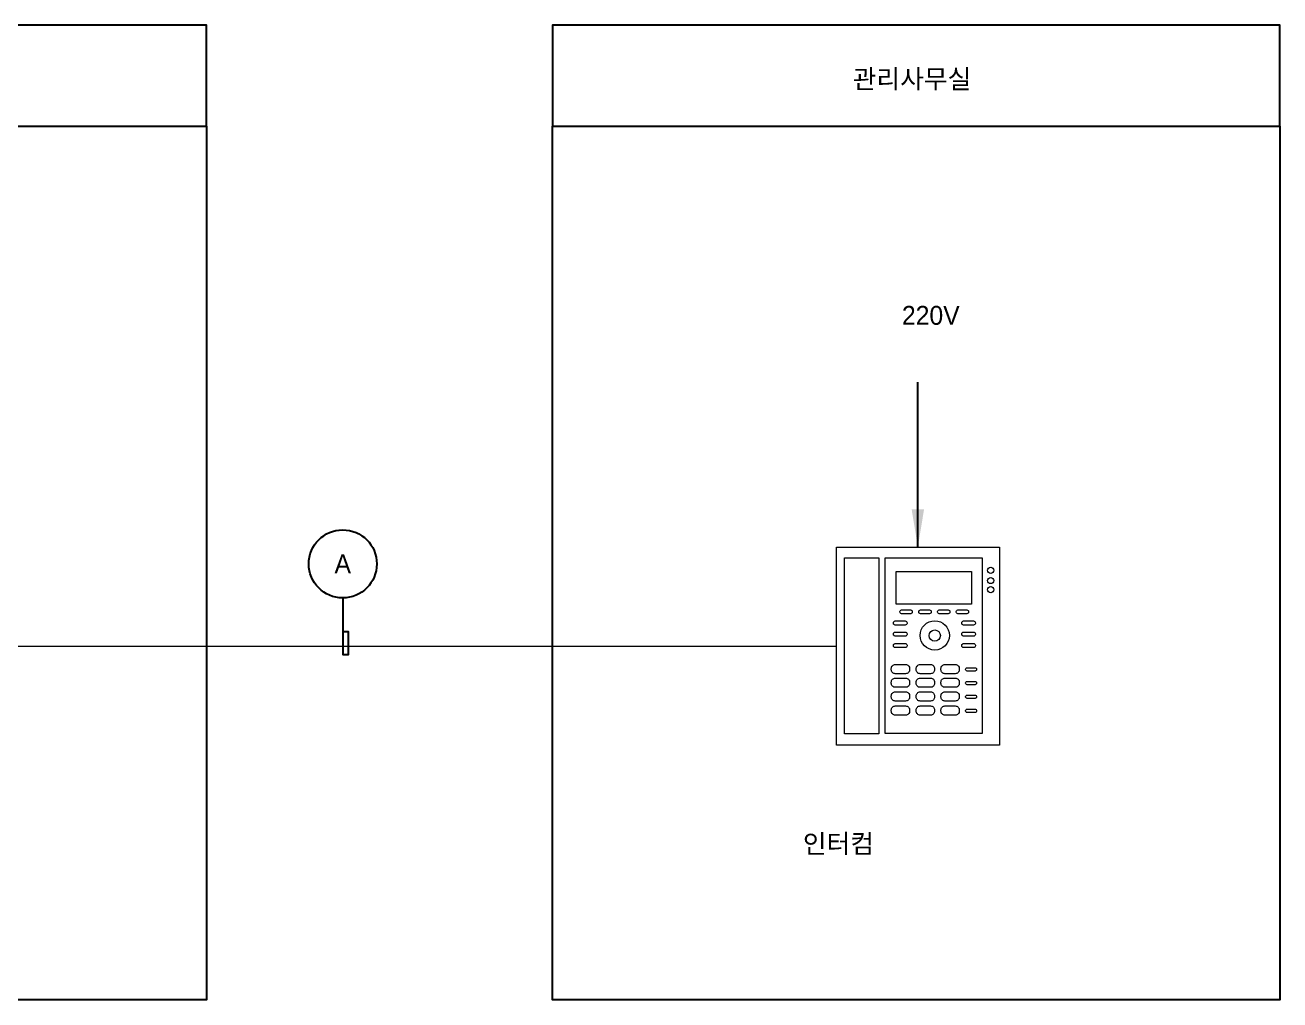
# Model space of a CAD drawing. Header units: millimetres. Extents: x 423257 to 751317, y -351975 to -271940.
# Drawn here: x 576633 to 601529, y -303313 to -283964 of the extents above; entities that cross this region are included whole.
import ezdxf
from ezdxf.enums import TextEntityAlignment as Align

# ---------------------------------------------------------------- set-up
doc = ezdxf.new("R2010")
doc.units = ezdxf.units.MM
doc.header["$LTSCALE"] = 150
for name, color, linetype in [('-----20 General Symbol', 3, 'Continuous'), ('-----29 Cable Schedule', 1, 'Continuous'), ('-----29 Indicator', 1, 'Continuous'), ('-----30 Text', 2, 'Continuous')]:
    doc.layers.add(name, color=color, linetype=linetype)
doc.layers.add('4', color=4, linetype='Continuous', lineweight=0)
doc.styles.add('ELEC', font='')
doc.styles.get('ELEC').set_extended_font_data('Dotum')
doc.dimstyles.new('300', dxfattribs={"dimscale": 300, "dimtxt": 3, "dimasz": 2.5, "dimexe": 1.25, "dimexo": 0.625, "dimtad": 1, "dimdec": 0, "dimdsep": 46, "dimtxsty": 'ELEC', "dimcen": 2.5, "dimclrd": 1, "dimclre": 1, "dimclrt": 3, "dimadec": 0, "dimazin": 0, "dimtfac": 1, "dimtdec": 0, "dimtofl": 0, "dimtmove": 0, "dimatfit": 3, "dimfxl": 1, "dimarcsym": 0})

# ---------------------------------------------------------------- blocks, each defined once
blk = doc.blocks.new('G$CDB1EBD75')
at = {"lineweight": 13}
for points in [[(0, 1345.7), (1106.3, 1345.7), (1106.3, 0), (0, 0)], [(55.4, 1272.7), (287.3, 1272.7), (287.3, 78.1), (55.4, 78.1)], [(331.4, 1273.8), (989.7, 1273.8), (989.7, 80.6), (331.4, 80.6)], [(405.8, 1180.6), (918.1, 1180.6), (918.1, 957.5), (405.8, 957.5)]]:
    blk.add_lwpolyline(points, close=True, dxfattribs=at)
for points in [[(442.5, 918.8), (504.3, 918.8, -0.414214), (515.2, 907.9), (515.2, 904.3, -0.414214), (504.3, 893.3), (442.5, 893.3, -0.414214), (431.6, 904.3), (431.6, 907.9, -0.414214)], [(570.7, 918.8), (632.5, 918.8, -0.414214), (643.4, 907.9), (643.4, 904.3, -0.414214), (632.5, 893.3), (570.7, 893.3, -0.414214), (559.8, 904.3), (559.8, 907.9, -0.414214)], [(697.7, 918.8), (759.5, 918.8, -0.414214), (770.5, 907.9), (770.5, 904.3, -0.414214), (759.5, 893.3), (697.7, 893.3, -0.414214), (686.8, 904.3), (686.8, 907.9, -0.414214)], [(824.3, 918.8), (886.1, 918.8, -0.414214), (897, 907.9), (897, 904.3, -0.414214), (886.1, 893.3), (824.3, 893.3, -0.414214), (813.4, 904.3), (813.4, 907.9, -0.414214)], [(399.7, 843.8), (467.7, 843.8, -0.414214), (479.7, 831.8), (479.7, 827.8, -0.414214), (467.7, 815.8), (399.7, 815.8, -0.414214), (387.7, 827.8), (387.7, 831.8, -0.414214)], [(399.7, 768.8), (467.7, 768.8, -0.414214), (479.7, 756.8), (479.7, 752.8, -0.414214), (467.7, 740.7), (399.7, 740.7, -0.414214), (387.7, 752.8), (387.7, 756.8, -0.414214)], [(863.7, 843.8), (931.7, 843.8, -0.414214), (943.7, 831.8), (943.7, 827.8, -0.414214), (931.7, 815.8), (863.7, 815.8, -0.414214), (851.7, 827.8), (851.7, 831.8, -0.414214)], [(863.7, 768.8), (931.7, 768.8, -0.414214), (943.7, 756.8), (943.7, 752.8, -0.414214), (931.7, 740.7), (863.7, 740.7, -0.414214), (851.7, 752.8), (851.7, 756.8, -0.414214)], [(399.7, 690.9), (467.7, 690.9, -0.414214), (479.7, 678.9), (479.7, 674.9, -0.414214), (467.7, 662.9), (399.7, 662.9, -0.414214), (387.7, 674.9), (387.7, 678.9, -0.414214)], [(863.7, 690.9), (931.7, 690.9, -0.414214), (943.7, 678.9), (943.7, 674.9, -0.414214), (931.7, 662.9), (863.7, 662.9, -0.414214), (851.7, 674.9), (851.7, 678.9, -0.414214)], [(399.8, 548.2), (469.9, 548.2, -0.414214), (497.3, 520.8), (497.3, 513.1, -0.414214), (469.9, 485.8), (399.8, 485.8, -0.414214), (372.4, 513.1), (372.4, 520.8, -0.414214)], [(568.9, 548.2), (639.1, 548.2, -0.414214), (666.4, 520.8), (666.4, 513.1, -0.414214), (639.1, 485.8), (568.9, 485.8, -0.414214), (541.6, 513.1), (541.6, 520.8, -0.414214)], [(737, 548.2), (807.1, 548.2, -0.414214), (834.5, 520.8), (834.5, 513.1, -0.414214), (807.1, 485.8), (737, 485.8, -0.414214), (709.6, 513.1), (709.6, 520.8, -0.414214)], [(886.8, 526.1), (941.2, 526.1, -0.414214), (950.8, 516.5), (950.8, 513.3, -0.414214), (941.2, 503.7), (886.8, 503.7, -0.414214), (877.2, 513.3), (877.2, 516.5, -0.414214)], [(399.8, 455.8), (469.9, 455.8, -0.414214), (497.3, 428.5), (497.3, 420.8, -0.414214), (469.9, 393.4), (399.8, 393.4, -0.414214), (372.4, 420.8), (372.4, 428.5, -0.414214)], [(568.9, 455.8), (639.1, 455.8, -0.414214), (666.4, 428.5), (666.4, 420.8, -0.414214), (639.1, 393.4), (568.9, 393.4, -0.414214), (541.6, 420.8), (541.6, 428.5, -0.414214)], [(737, 455.8), (807.1, 455.8, -0.414214), (834.5, 428.5), (834.5, 420.8, -0.414214), (807.1, 393.4), (737, 393.4, -0.414214), (709.6, 420.8), (709.6, 428.5, -0.414214)], [(886.8, 433.8), (941.2, 433.8, -0.414214), (950.8, 424.2), (950.8, 421, -0.414214), (941.2, 411.3), (886.8, 411.3, -0.414214), (877.2, 421), (877.2, 424.2, -0.414214)], [(399.8, 362.4), (469.9, 362.4, -0.414214), (497.3, 335.1), (497.3, 327.4, -0.414214), (469.9, 300), (399.8, 300, -0.414214), (372.4, 327.4), (372.4, 335.1, -0.414214)], [(568.9, 362.4), (639.1, 362.4, -0.414214), (666.4, 335.1), (666.4, 327.4, -0.414214), (639.1, 300), (568.9, 300, -0.414214), (541.6, 327.4), (541.6, 335.1, -0.414214)], [(737, 362.4), (807.1, 362.4, -0.414214), (834.5, 335.1), (834.5, 327.4, -0.414214), (807.1, 300), (737, 300, -0.414214), (709.6, 327.4), (709.6, 335.1, -0.414214)], [(399.8, 266.9), (469.9, 266.9, -0.414214), (497.3, 239.5), (497.3, 231.8, -0.414214), (469.9, 204.5), (399.8, 204.5, -0.414214), (372.4, 231.8), (372.4, 239.5, -0.414214)], [(568.9, 266.9), (639.1, 266.9, -0.414214), (666.4, 239.5), (666.4, 231.8, -0.414214), (639.1, 204.5), (568.9, 204.5, -0.414214), (541.6, 231.8), (541.6, 239.5, -0.414214)], [(737, 266.9), (807.1, 266.9, -0.414214), (834.5, 239.5), (834.5, 231.8, -0.414214), (807.1, 204.5), (737, 204.5, -0.414214), (709.6, 231.8), (709.6, 239.5, -0.414214)], [(886.8, 340.4), (941.2, 340.4, -0.414214), (950.8, 330.7), (950.8, 327.6, -0.414214), (941.2, 317.9), (886.8, 317.9, -0.414214), (877.2, 327.6), (877.2, 330.7, -0.414214)], [(886.8, 244.8), (941.2, 244.8, -0.414214), (950.8, 235.2), (950.8, 232, -0.414214), (941.2, 222.4), (886.8, 222.4, -0.414214), (877.2, 232), (877.2, 235.2, -0.414214)]]:
    blk.add_lwpolyline(points, format="xyb", close=True, dxfattribs=at)
for centre, radius in [((1047.7, 1188.1), 21.1), ((1047.7, 1118.5), 21.1), ((1047.7, 1056.1), 21.1), ((667.7, 746), 99.3), ((667.3, 744.3), 38.4)]:
    blk.add_circle(centre, radius, dxfattribs=at)

msp = doc.modelspace()

# ---------------------------------------------------------------- linework, layer by layer
at = {"layer": '-----29 Cable Schedule'}
for points in [[(565795, -285970), (580230, -285970), (580230, -283964), (565795, -283964)], [(587094, -285970), (601529, -285970), (601529, -283964), (587094, -283964)], [(565795, -285970), (580230, -285970), (580230, -303313), (565795, -303313)], [(587094, -285970), (601529, -285970), (601529, -303313), (587094, -303313)]]:
    msp.add_lwpolyline(points, close=True, dxfattribs=at)
at = {"layer": '-----29 Indicator', "color": 1}
msp.add_lwpolyline([(582936, -295332), (582936, -296457), (583048, -296457), (583048, -296007), (582936, -296007)], dxfattribs=at)
msp.add_circle((582936, -294658), 675, dxfattribs=at)
at = {"layer": '4'}
msp.add_line((575495, -296291), (592730, -296291), dxfattribs=at)

# ---------------------------------------------------------------- block references
at = {"layer": '-----20 General Symbol', "xscale": 2.922622544957819, "yscale": 2.922622544957819, "zscale": 2.922622544957819}
msp.add_blockref('G$CDB1EBD75', (592730, -298258), dxfattribs=at)

# ---------------------------------------------------------------- texts
at = {"layer": '-----30 Text', "color": 2, "style": 'ELEC'}
for s, p in [('관리사무실', (594230, -285034)), ('220V', (594603, -289725)), ('A', (582936, -294658))]:
    msp.add_text(s, height=375, dxfattribs=at).set_placement(p, align=Align.MIDDLE_CENTER)
msp.add_text('인터컴', height=375, dxfattribs=at).set_placement((592065, -300512), align=Align.BOTTOM_LEFT)

# ---------------------------------------------------------------- leaders
at = {"layer": '-----29 Indicator'}
msp.add_leader([(594346, -294325), (594346, -291053)], dimstyle='300', override={"dimgap": 0.625, "dimtad": 0, "dimtxsty": 'ELEC'}, dxfattribs=at)

doc.saveas('drawing.dxf')
